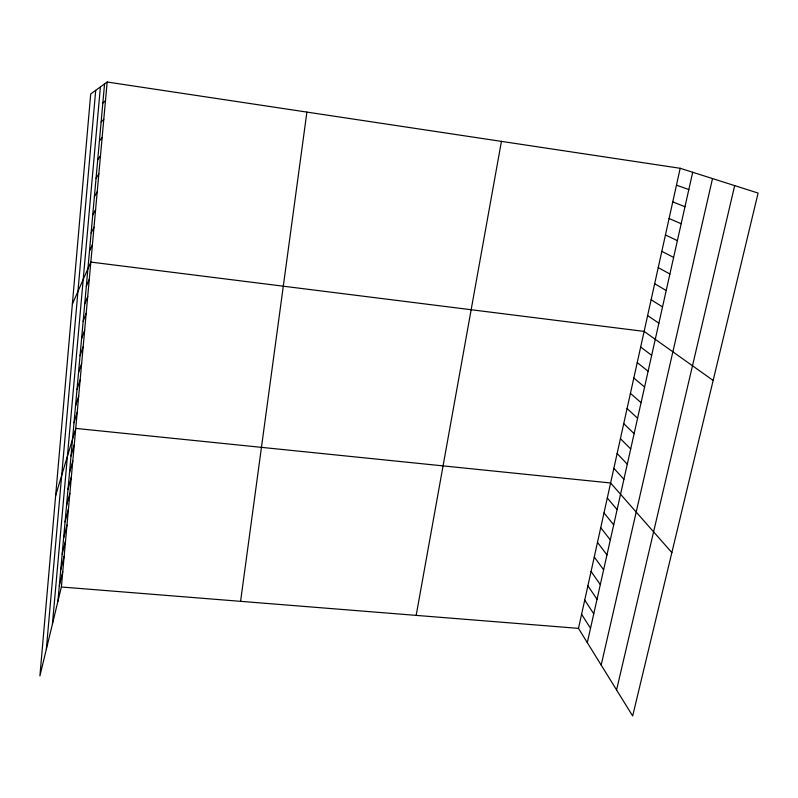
<?xml version="1.0" encoding="UTF-8"?>
<svg xmlns="http://www.w3.org/2000/svg" width="798" height="798" viewBox="0 0 798 798"><rect width="100%" height="100%" fill="white"/><g stroke="black" fill="none" stroke-linecap="round" stroke-linejoin="round"><path stroke-width="1.2" d="M46.324 649.323L95.71 90.314M52.429 624.036L100.398 86.922M57.905 601.353L104.558 83.92M107.171 82.024L90.713 93.935L39.9 675.956L61.366 586.999L107.171 82.024L680.185 168.288L758.1 193.066L632.664 715.976L578.48 628.365L680.185 168.288M240.577 601.333L306.901 112.089M416.177 615.378L501.433 141.376M587.308 642.629L692.694 172.268M601.183 665.073L712.514 178.572M616.565 689.941L734.679 185.625M59.321 585.702L62.763 571.687M60.738 569.932L64.159 556.246M62.174 554.041L65.566 540.695M63.621 538.022L66.992 525.024M65.077 521.872L68.419 509.234M66.543 505.603L69.865 493.314M68.02 489.194L71.321 477.274M69.506 472.665L72.788 461.114M71.012 455.997L74.264 444.825M55.641 495.608L75.75 428.406L610.62 482.98L671.856 552.615M74.005 422.75L77.207 412.347M75.501 406.182L78.683 396.167M77.007 389.484L80.159 379.858M78.523 372.656L81.645 363.419M80.059 355.689L83.152 346.861M81.596 338.591L84.668 330.173M83.152 321.345L86.194 313.345M84.718 303.968L87.73 296.397M86.304 286.452L89.276 279.3M72.369 304.088L90.842 262.083L644.126 331.399L713.153 380.447M89.496 250.981L92.418 244.717M91.112 233.026L94.004 227.221M92.748 214.921L95.6 209.585M94.393 196.677L97.216 191.799M96.049 178.273L98.842 173.874M97.725 159.72L100.478 155.8M99.411 141.007L102.134 137.585M101.117 122.134L103.8 119.221M102.832 103.102L105.476 100.698M61.366 586.999L578.48 628.365M676.455 185.156L688.824 189.555M672.754 201.894L684.973 206.712M669.083 218.502L681.163 223.729M665.442 234.991L677.382 240.627M661.821 251.36L673.622 257.385M658.23 267.609L669.891 274.023M654.669 283.729L666.2 290.532M651.128 299.739L662.53 306.911M647.617 315.619L658.879 323.17M640.664 347.05L651.677 355.329M637.233 362.591L648.116 371.23M633.821 378.023L644.575 387.01M630.43 393.344L641.073 402.671M627.068 408.556L637.582 418.222M623.737 423.648L634.131 433.653M620.415 438.641L630.699 448.975M617.133 453.533L627.288 464.187M613.861 468.306L623.906 479.279M607.298 497.992L617.113 509.603M604.006 512.895L613.702 524.825M600.734 527.697L610.31 539.927M597.483 542.391L606.959 554.919M594.261 556.974L603.617 569.802M591.059 571.448L600.305 584.585M587.887 585.832L597.024 599.248M584.725 600.106L593.762 613.812M581.592 614.28L590.52 628.275"/></g></svg>
